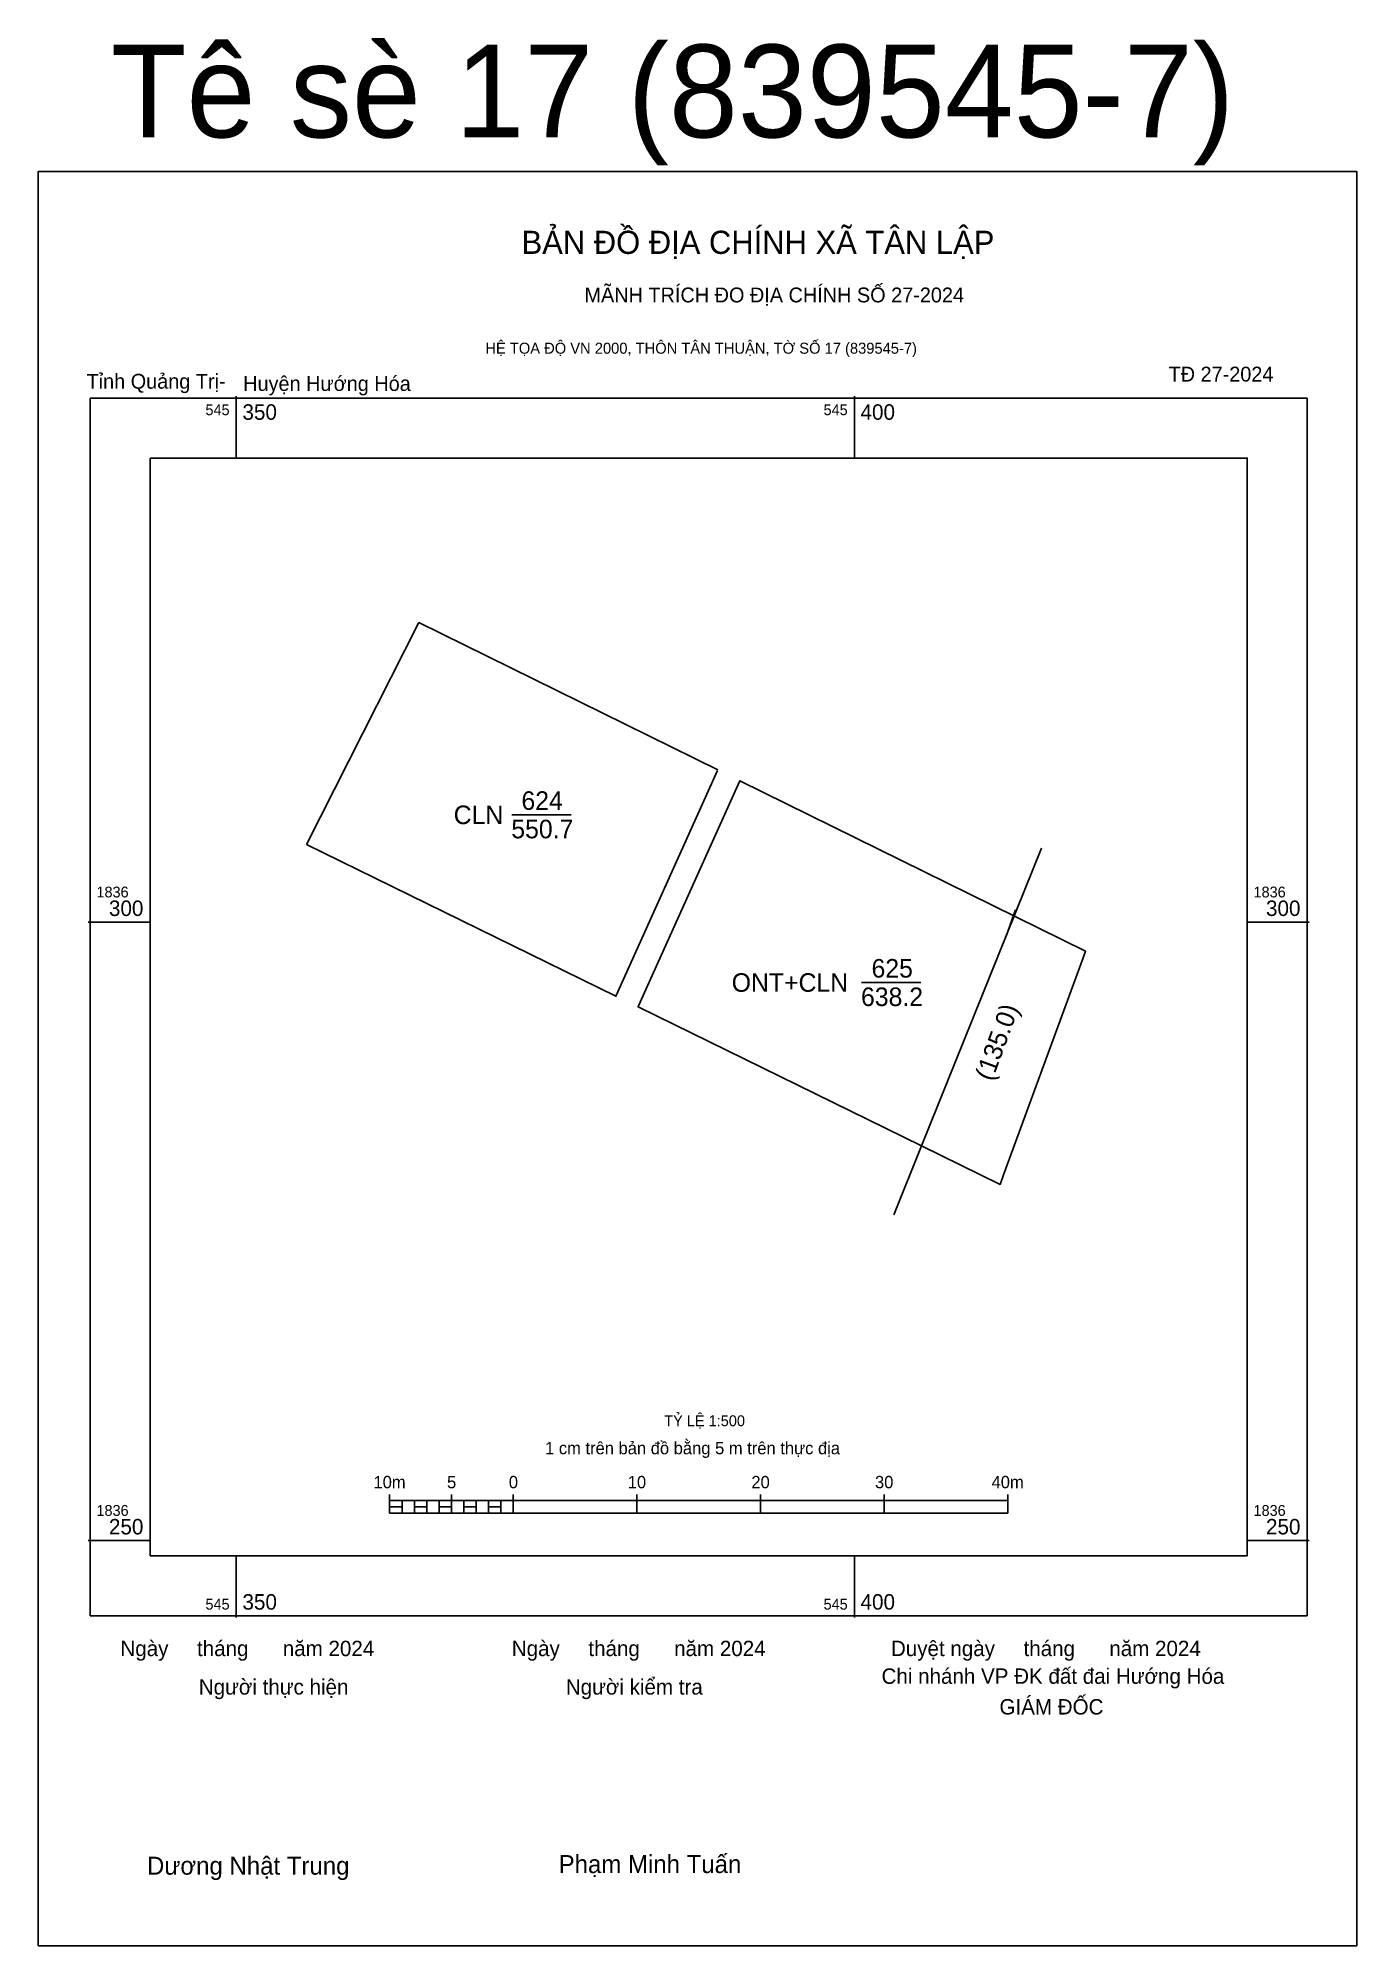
# Model space of a CAD drawing. Extents: x 545323 to 545430, y 1836222 to 1836376.
import ezdxf

# ---------------------------------------------------------------- set-up
doc = ezdxf.new("R2010")
doc.units = 0
for name, color, linetype in [('Level 10', 7, 'Continuous'), ('Level 13', 7, 'Continuous'), ('Level 15', 7, 'Continuous'), ('Level 27', 7, 'Continuous'), ('Level 32', 7, 'Continuous'), ('Level 49', 7, 'Continuous'), ('Level 50', 7, 'Continuous'), ('Level 6', 7, 'Continuous'), ('Level 62', 7, 'Continuous'), ('Level 63', 7, 'Continuous'), ('Level 9', 7, 'Continuous')]:
    doc.layers.add(name, color=color, linetype=linetype)

msp = doc.modelspace()

# ---------------------------------------------------------------- linework, layer by layer
at = {"layer": 'Level 10'}
for p, q in [((545344.75, 1836310.81), (545353.84, 1836328.77)), ((545353.84, 1836328.77), (545378.01, 1836316.86)), ((545361.35, 1836313.21), (545366.15, 1836313.21)), ((545369.76, 1836298.56), (545344.75, 1836310.81)), ((545389.64, 1836299.65), (545394.45, 1836299.65))]:
    msp.add_line(p, q, dxfattribs=at)
msp.add_lwpolyline([(545394.5, 1836286.44), (545371.56, 1836297.68), (545371.59, 1836297.76), (545379.81, 1836315.97), (545407.76, 1836302.18), (545407.57, 1836301.65), (545401.13, 1836284.09), (545400.85, 1836283.33)], close=True, dxfattribs=at)
at = {"layer": 'Level 15'}
msp.add_lwpolyline([(545323.03, 1836365.22), (545429.71, 1836365.22), (545429.71, 1836221.77), (545323.03, 1836221.77)], close=True, dxfattribs=at)
at = {"layer": 'Level 27'}
for p, q in [((545379.81, 1836315.97), (545379.81, 1836315.98)), ((545407.76, 1836302.18), (545407.76, 1836302.19)), ((545371.56, 1836297.68), (545371.55, 1836297.68)), ((545400.85, 1836283.33), (545400.85, 1836283.33))]:
    msp.add_line(p, q, dxfattribs=at)
at = {"layer": 'Level 32'}
msp.add_lwpolyline([(545369.73, 1836298.5), (545369.76, 1836298.56), (545369.78, 1836298.6), (545377.99, 1836316.79)], dxfattribs=at)
at = {"layer": 'Level 50'}
msp.add_line((545402.1, 1836305.54), (545401.34, 1836303.4), dxfattribs=at)
msp.add_lwpolyline([(545392.26, 1836280.87), (545394.5, 1836286.44), (545404.19, 1836310.51)], dxfattribs=at)
at = {"layer": 'Level 62'}
msp.add_lwpolyline([(545332.09, 1836342.05), (545420.85, 1836342.05), (545420.85, 1836253.3), (545332.09, 1836253.3)], close=True, dxfattribs=at)
at = {"layer": 'Level 63'}
for p, q in [((545339.06, 1836347.05), (545339.06, 1836342.05)), ((545389.06, 1836347.05), (545389.06, 1836342.05)), ((545327.09, 1836304.53), (545332.09, 1836304.53)), ((545420.85, 1836304.53), (545425.85, 1836304.53)), ((545351.47, 1836258.26), (545351.47, 1836256.76)), ((545351.47, 1836257.76), (545401.47, 1836257.76)), ((545352.47, 1836257.76), (545352.47, 1836256.76)), ((545353.47, 1836257.76), (545353.47, 1836256.76)), ((545354.47, 1836257.76), (545354.47, 1836256.76)), ((545355.47, 1836257.76), (545355.47, 1836256.76)), ((545356.47, 1836258.26), (545356.47, 1836256.76)), ((545356.47, 1836257.76), (545356.47, 1836256.76)), ((545357.47, 1836257.76), (545357.47, 1836256.76)), ((545358.47, 1836257.76), (545358.47, 1836256.76)), ((545359.47, 1836257.76), (545359.47, 1836256.76)), ((545360.47, 1836257.76), (545360.47, 1836256.76)), ((545361.47, 1836258.26), (545361.47, 1836256.76)), ((545361.47, 1836257.76), (545361.47, 1836256.76)), ((545371.47, 1836258.26), (545371.47, 1836256.76)), ((545381.47, 1836258.26), (545381.47, 1836256.76)), ((545391.47, 1836258.26), (545391.47, 1836256.76)), ((545401.47, 1836258.26), (545401.47, 1836256.76)), ((545351.47, 1836256.76), (545401.47, 1836256.76)), ((545327.09, 1836254.53), (545332.09, 1836254.53)), ((545420.85, 1836254.53), (545425.85, 1836254.53)), ((545339.06, 1836253.3), (545339.06, 1836248.3)), ((545389.06, 1836253.3), (545389.06, 1836248.3))]:
    msp.add_line(p, q, dxfattribs=at)
for points in [[(545327.25, 1836346.9), (545425.69, 1836346.9), (545425.69, 1836248.45), (545327.25, 1836248.45)], [(545351.47, 1836257.26), (545352.47, 1836257.26), (545352.47, 1836256.76), (545351.47, 1836256.76)], [(545351.47, 1836257.26), (545352.47, 1836257.26), (545352.47, 1836256.76), (545351.47, 1836256.76)], [(545353.47, 1836257.26), (545354.47, 1836257.26), (545354.47, 1836256.76), (545353.47, 1836256.76)], [(545355.47, 1836257.26), (545356.47, 1836257.26), (545356.47, 1836256.76), (545355.47, 1836256.76)], [(545357.47, 1836257.26), (545358.47, 1836257.26), (545358.47, 1836256.76), (545357.47, 1836256.76)], [(545359.47, 1836257.26), (545360.47, 1836257.26), (545360.47, 1836256.76), (545359.47, 1836256.76)]]:
    msp.add_lwpolyline(points, close=True, dxfattribs=at)

# ---------------------------------------------------------------- texts
at = {"layer": 'Level 13'}
for s, p in [('624', (545362.13, 1836313.61)), ('CLN', (545356.65, 1836312.46)), ('550.7', (545361.31, 1836311.31)), ('625', (545390.45, 1836300.05)), ('ONT+CLN', (545379.14, 1836298.9)), ('638.2', (545389.6, 1836297.75))]:
    msp.add_text(s, height=1.5, dxfattribs=at).set_placement(p)
at = {"layer": 'Level 49'}
msp.add_text('(135.0)', height=1.5, rotation=69.8599, dxfattribs=at).set_placement((545400.2, 1836291.61))
at = {"layer": 'Level 6'}
msp.add_text('TỶ LỆ 1:500', height=0.879, dxfattribs=at).set_placement((545373.68, 1836263.78))
at = {"layer": 'Level 63'}
for s, height, p in [('Tê sè 17 (839545-7)', 7.5, (545328.91, 1836367.98)), ('BẢN ĐỒ ĐỊA CHÍNH XÃ TÂN LẬP', 1.8718, (545362.14, 1836358.56)), ('MÃNH TRÍCH ĐO ĐỊA CHÍNH SỐ 27-2024', 1.2011, (545367.23, 1836354.64)), ('HỆ TỌA ĐỘ VN 2000, THÔN TÂN THUẬN, TỜ SỐ 17 (839545-7)', 0.8891, (545359.21, 1836350.49)), ('545', 0.875, (545336.57, 1836345.52)), ('350', 1.25, (545339.56, 1836345.15)), ('545', 0.875, (545386.57, 1836345.52)), ('400', 1.25, (545389.56, 1836345.15)), ('1836', 0.875, (545327.75, 1836306.53)), ('1836', 0.875, (545421.35, 1836306.53)), ('300', 1.25, (545328.76, 1836305.03)), ('300', 1.25, (545422.36, 1836305.03)), ('1 cm trên bản đồ bằng 5 m trên thực địa', 1, (545364.04, 1836261.51)), ('10m', 1, (545350.16, 1836258.76)), ('5', 1, (545356.11, 1836258.76)), ('0', 1, (545361.11, 1836258.76)), ('10', 1, (545370.73, 1836258.76)), ('20', 1, (545380.73, 1836258.76)), ('30', 1, (545390.73, 1836258.76)), ('40m', 1, (545400.16, 1836258.76)), ('1836', 0.875, (545327.75, 1836256.53)), ('1836', 0.875, (545421.35, 1836256.53)), ('250', 1.25, (545328.76, 1836255.03)), ('250', 1.25, (545422.36, 1836255.03)), ('545', 0.875, (545336.57, 1836248.95)), ('350', 1.25, (545339.56, 1836248.95)), ('545', 0.875, (545386.57, 1836248.95)), ('400', 1.25, (545389.56, 1836248.95)), ('Ngày     tháng      năm 2024', 1.2442, (545329.69, 1836245.19)), ('Ngày     tháng      năm 2024', 1.2442, (545361.35, 1836245.19)), ('Duyệt ngày     tháng      năm 2024', 1.2442, (545392.02, 1836245.19)), ('Người kiểm tra', 1.2442, (545365.72, 1836242.08)), ('Chi nhánh VP ĐK đất đai Hướng Hóa', 1.2442, (545391.26, 1836242.95)), ('Người thực hiện', 1.2442, (545336.03, 1836242.08)), ('GIÁM ĐỐC', 1.244, (545400.8, 1836240.47)), ('Dương Nhật Trung', 1.4512, (545331.84, 1836227.52)), ('Phạm Minh Tuấn', 1.4512, (545365.14, 1836227.65))]:
    msp.add_text(s, height=height, dxfattribs=at).set_placement(p)
at = {"layer": 'Level 9'}
for s, height, p in [('Tỉnh Quảng Trị-', 1.2011, (545326.95, 1836347.66)), ('Huyện Hướng Hóa', 1.2011, (545339.62, 1836347.48)), ('TĐ 27-2024', 1.201, (545414.48, 1836348.24))]:
    msp.add_text(s, height=height, dxfattribs=at).set_placement(p)

doc.saveas('drawing.dxf')
